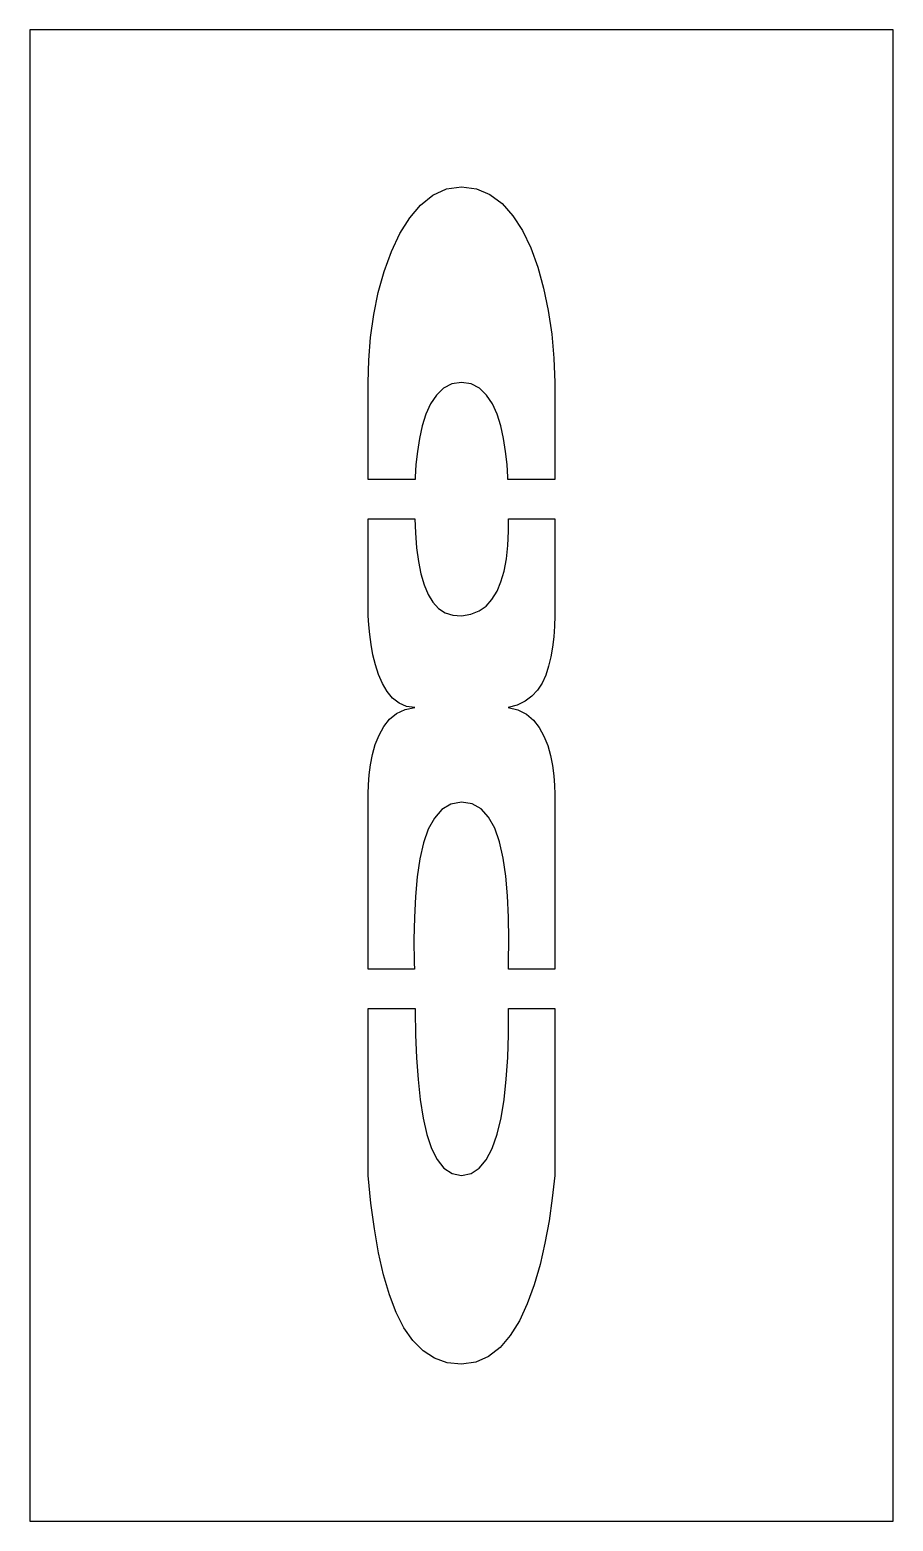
# Model space of a CAD drawing. Extents: x 0 to 11, y 0 to 19.
import ezdxf

# ---------------------------------------------------------------- set-up
doc = ezdxf.new("R2010")
doc.units = 0
doc.layers.add('CUT', color=7, linetype='Continuous')
doc.layers.add('OUTSIDE', color=1, linetype='Continuous')

msp = doc.modelspace()

# ---------------------------------------------------------------- linework, layer by layer
at = {"layer": 'CUT'}
for points in [[(6.606, 15.4223), (6.6491, 15.1237), (6.6758, 14.8177), (6.6892, 14.5072), (6.6892, 14.3839), (6.6892, 14.2591), (6.6892, 14.1343), (6.6892, 14.0095), (6.6892, 13.8862), (6.6892, 13.7614), (6.6892, 13.6366), (6.6892, 13.5133), (6.6892, 13.3885), (6.6892, 13.2726), (6.0914, 13.2726), (6.0905, 13.3024), (6.0801, 13.4643), (6.0623, 13.6292), (6.037, 13.7941), (6.0014, 13.9531), (5.9538, 14.1016), (5.8944, 14.2338), (5.8201, 14.3467), (5.731, 14.4329), (5.624, 14.4879), (5.5007, 14.5072), (5.376, 14.4879), (5.269, 14.4329), (5.1799, 14.3467), (5.1071, 14.2338), (5.0462, 14.1016), (4.9986, 13.9531), (4.963, 13.7941), (4.9377, 13.6292), (4.9199, 13.4643), (4.9095, 13.3024), (4.9086, 13.2726), (4.3108, 13.2726), (4.3108, 13.3885), (4.3108, 13.5133), (4.3108, 13.6366), (4.3108, 13.7614), (4.3108, 13.8862), (4.3108, 14.0095), (4.3108, 14.1343), (4.3108, 14.2591), (4.3108, 14.3839), (4.3108, 14.5072), (4.3182, 14.7924), (4.342, 15.0821), (4.3821, 15.3718), (4.44, 15.6541), (4.5158, 15.9229), (4.6064, 16.1755), (4.7149, 16.4043), (4.8397, 16.6033), (4.9793, 16.7682), (5.1368, 16.893), (5.3106, 16.9733), (5.5007, 17), (5.6894, 16.9747), (5.8617, 16.902), (6.0162, 16.7861), (6.1544, 16.6316), (6.2777, 16.4414), (6.3832, 16.2216), (6.4723, 15.9749), (6.5466, 15.7075)], [(6.6892, 12.5224), (6.6892, 12.3991), (6.6892, 12.2758), (6.6892, 12.1525), (6.6892, 12.0292), (6.6892, 11.9059), (6.6892, 11.7826), (6.6892, 11.6593), (6.6892, 11.536), (6.6833, 11.4008), (6.6744, 11.2671), (6.6595, 11.1364), (6.6387, 11.0101), (6.6105, 10.8913), (6.5733, 10.7798), (6.5258, 10.6773), (6.4664, 10.5867), (6.3966, 10.5095), (6.3104, 10.4456), (6.2109, 10.3966), (6.095, 10.3654), (6.2198, 10.3371), (6.3282, 10.2822), (6.4174, 10.2049), (6.4916, 10.1098), (6.5511, 10.0014), (6.5986, 9.8811), (6.6342, 9.7548), (6.6595, 9.6255), (6.6758, 9.4978), (6.6862, 9.3745), (6.6892, 9.2616), (6.6892, 9.1591), (6.6892, 8.9644), (6.6892, 8.7683), (6.6892, 8.5737), (6.6892, 8.3776), (6.6892, 8.1815), (6.6892, 7.9869), (6.6892, 7.7908), (6.6892, 7.5962), (6.6892, 7.4001), (6.6892, 7.204), (6.6892, 7.0331), (6.0993, 7.0331), (6.1009, 7.1164), (6.1039, 7.412), (6.0994, 7.6972), (6.0861, 7.9676), (6.0638, 8.2187), (6.0311, 8.4489), (5.9836, 8.654), (5.9227, 8.8278), (5.8454, 8.9704), (5.7503, 9.0744), (5.6359, 9.1397), (5.5007, 9.1591), (5.3641, 9.1338), (5.2497, 9.0655), (5.1546, 8.9585), (5.0759, 8.8159), (5.015, 8.6406), (4.9674, 8.4371), (4.9347, 8.2098), (4.9124, 7.9587), (4.8991, 7.6913), (4.8946, 7.409), (4.8976, 7.1149), (4.8996, 7.0331), (4.3108, 7.0331), (4.3108, 7.204), (4.3108, 7.4001), (4.3108, 7.5962), (4.3108, 7.7908), (4.3108, 7.9869), (4.3108, 8.1815), (4.3108, 8.3776), (4.3108, 8.5737), (4.3108, 8.7683), (4.3108, 8.9644), (4.3108, 9.1591), (4.3108, 9.2645), (4.3152, 9.3804), (4.3242, 9.5067), (4.3405, 9.6359), (4.3658, 9.7667), (4.4014, 9.8944), (4.4489, 10.0148), (4.5084, 10.1232), (4.5826, 10.2168), (4.6733, 10.2911), (4.7802, 10.3416), (4.905, 10.3654), (4.7981, 10.3802), (4.7045, 10.4218), (4.6228, 10.4872), (4.5529, 10.5719), (4.4935, 10.6729), (4.443, 10.7858), (4.4029, 10.9091), (4.3717, 11.0368), (4.3479, 11.1676), (4.3301, 11.2968), (4.3182, 11.4201), (4.3108, 11.536), (4.3108, 11.6593), (4.3108, 11.7826), (4.3108, 11.9059), (4.3108, 12.0292), (4.3108, 12.1525), (4.3108, 12.2758), (4.3108, 12.3991), (4.3108, 12.5224), (4.3108, 12.6457), (4.3108, 12.769), (4.3108, 12.7706), (4.9073, 12.7706), (4.9124, 12.5923), (4.9273, 12.4006), (4.9511, 12.2253), (4.9823, 12.0678), (5.0224, 11.9282), (5.0744, 11.8079), (5.1353, 11.7068), (5.2081, 11.6296), (5.2928, 11.5731), (5.3893, 11.5419), (5.5007, 11.536), (5.6196, 11.5553), (5.7236, 11.5969), (5.8127, 11.6593), (5.8885, 11.7425), (5.9524, 11.8465), (6.0029, 11.9668), (6.043, 12.105), (6.0727, 12.2595), (6.0905, 12.4288), (6.1009, 12.6116), (6.1009, 12.7706), (6.6892, 12.7706), (6.6892, 12.769), (6.6892, 12.6457)], [(6.6892, 5.8105), (6.6892, 5.61), (6.6892, 5.4094), (6.6892, 5.2089), (6.6892, 5.0083), (6.6892, 4.8078), (6.6892, 4.6057), (6.6892, 4.4052), (6.6565, 4.1155), (6.6149, 3.8273), (6.5629, 3.5435), (6.5005, 3.2687), (6.4263, 3.0102), (6.3386, 2.771), (6.2376, 2.5541), (6.1217, 2.3669), (5.991, 2.2139), (5.8454, 2.098), (5.682, 2.0253), (5.5007, 2), (5.3195, 2.0193), (5.1561, 2.0773), (5.0105, 2.1708), (4.8813, 2.3001), (4.7669, 2.4635), (4.6673, 2.6581), (4.5812, 2.8824), (4.5069, 3.1365), (4.443, 3.4173), (4.3895, 3.7233), (4.3464, 4.0531), (4.3108, 4.4052), (4.3108, 4.6057), (4.3108, 4.8078), (4.3108, 5.0083), (4.3108, 5.2089), (4.3108, 5.4094), (4.3108, 5.61), (4.3108, 5.8105), (4.3108, 6.0111), (4.3108, 6.2116), (4.3108, 6.4122), (4.3108, 6.5311), (4.9077, 6.5311), (4.908, 6.5013), (4.9154, 6.1968), (4.9273, 5.9041), (4.9466, 5.6278), (4.9734, 5.3708), (5.0105, 5.1361), (5.058, 4.9281), (5.1175, 4.7498), (5.1903, 4.6057), (5.2764, 4.4973), (5.3804, 4.4289), (5.5007, 4.4052), (5.6211, 4.4289), (5.7266, 4.4958), (5.8157, 4.6042), (5.8915, 4.7498), (5.9538, 4.9296), (6.0044, 5.1376), (6.043, 5.3738), (6.0712, 5.6308), (6.089, 5.9071), (6.0979, 6.1998), (6.0994, 6.5028), (6.099, 6.5311), (6.6892, 6.5311), (6.6892, 6.4122), (6.6892, 6.2116), (6.6892, 6.0111)]]:
    msp.add_lwpolyline(points, close=True, dxfattribs=at)
at = {"layer": 'OUTSIDE'}
msp.add_lwpolyline([(0, 0), (11, 0), (11, 19), (0, 19)], close=True, dxfattribs=at)

doc.saveas('drawing.dxf')
